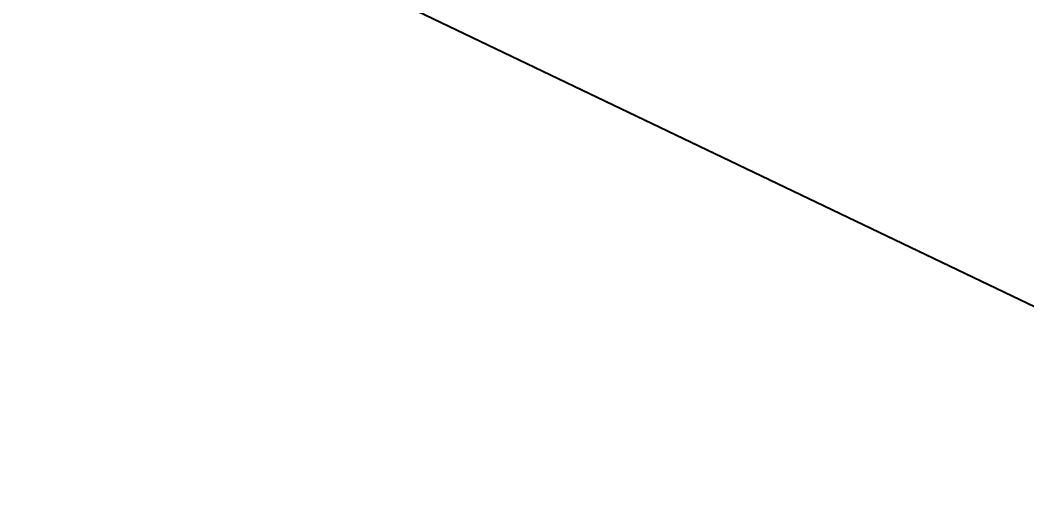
# Model space of a CAD drawing. Header units: metres. Extents: x -2743 to 126, y 13385 to 13916.
# Drawn here: x -1876.75567 to -1876.72897, y 13631.13905 to 13631.15177 of the extents above; entities that cross this region are included whole.
import ezdxf

# ---------------------------------------------------------------- set-up
doc = ezdxf.new("R2010")
doc.units = ezdxf.units.M
doc.layers.add('GREEN_LABELS', color=7, linetype='Continuous')
doc.layers.add('link_улица Берзарина_борта$0$ДВ_ГП_П_Борт_Пониженный_бетонный', color=7, linetype='Continuous')
doc.styles.add('unicode', font='DejaVuSans.ttf')

msp = doc.modelspace()

# ---------------------------------------------------------------- linework, layer by layer
at = {"layer": 'link_улица Берзарина_борта$0$ДВ_ГП_П_Борт_Пониженный_бетонный'}
msp.add_lwpolyline([(-1981.483516, 13697.838653), (-1919.727383, 13662.010227), (-1919.249572, 13661.666244), (-1918.851507, 13661.239928), (-1918.543439, 13660.744655), (-1918.335616, 13660.193803), (-1916.787675, 13654.432977), (-1916.38261, 13653.352796), (-1915.784524, 13652.378404), (-1915.0125, 13651.535121), (-1914.085623, 13650.848266), (-1901.556425, 13643.633922), (-1888.766337, 13636.904144), (-1875.729403, 13630.665985), (-1862.45967, 13624.926495), (-1862.222689, 13624.788734), (-1862.034947, 13624.595691), (-1861.90547, 13624.35958), (-1861.843286, 13624.092614), (-1861.855869, 13623.81879), (-1861.940235, 13623.563065), (-1862.089729, 13623.339091), (-1862.297695, 13623.16052), (-1869.740657, 13618.36758)], dxfattribs=at)

# ---------------------------------------------------------------- texts
at = {"layer": 'GREEN_LABELS', "style": 'unicode'}
msp.add_text('10', height=0.5, dxfattribs=at).set_placement((-1876.827, 13630.922))

doc.saveas('drawing.dxf')
